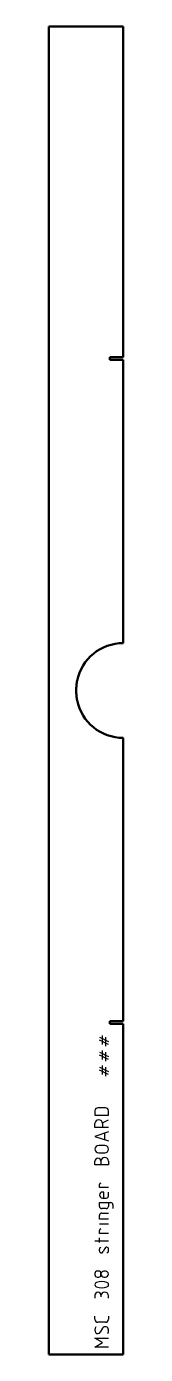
# Model space of a CAD drawing. Header units: millimetres. Extents: x 0 to 55, y 0 to 980.
import ezdxf

# ---------------------------------------------------------------- set-up
doc = ezdxf.new("R2010")
doc.units = ezdxf.units.MM
doc.layers.add('IV_MARK_SURFACE', color=2, linetype='Continuous', lineweight=25)
doc.layers.add('IV_OUTER_PROFILE', color=7, linetype='Continuous', lineweight=50)

msp = doc.modelspace()

# ---------------------------------------------------------------- linework, layer by layer
at = {"layer": 'IV_MARK_SURFACE'}
for p, q in [((39.81, 233.16), (39.81, 235.39)), ((37.59, 234.27), (39.81, 233.16)), ((39.81, 230.94), (37.59, 232.05)), ((39.81, 233.16), (42.04, 232.05)), ((39.81, 230.94), (39.81, 233.16)), ((42.04, 229.83), (39.81, 230.94)), ((39.81, 228.72), (39.81, 230.94)), ((42.04, 234.27), (42.04, 232.05)), ((42.04, 232.05), (42.04, 229.83)), ((42.04, 232.05), (44.26, 230.94)), ((44.26, 228.72), (42.04, 229.83)), ((42.04, 229.83), (42.04, 227.61)), ((37.59, 223.16), (39.81, 222.05)), ((39.81, 219.83), (37.59, 220.94)), ((39.81, 222.05), (39.81, 224.27)), ((39.81, 222.05), (42.04, 220.94)), ((39.81, 219.83), (39.81, 222.05)), ((42.04, 218.72), (39.81, 219.83)), ((39.81, 217.61), (39.81, 219.83)), ((42.04, 223.16), (42.04, 220.94)), ((42.04, 220.94), (42.04, 218.72)), ((42.04, 220.94), (44.26, 219.83)), ((44.26, 217.61), (42.04, 218.72)), ((42.04, 218.72), (42.04, 216.5)), ((37.59, 212.05), (39.81, 210.94)), ((39.81, 208.72), (37.59, 209.83)), ((39.81, 210.94), (39.81, 213.16)), ((39.81, 210.94), (42.04, 209.83)), ((39.81, 208.72), (39.81, 210.94)), ((42.04, 207.61), (39.81, 208.72)), ((39.81, 206.5), (39.81, 208.72)), ((42.04, 212.05), (42.04, 209.83)), ((42.04, 209.83), (42.04, 207.61)), ((42.04, 209.83), (44.26, 208.72)), ((44.26, 206.5), (42.04, 207.61)), ((42.04, 207.61), (42.04, 205.39)), ((34.26, 179.83), (34.26, 176.5)), ((34.26, 176.5), (44.26, 176.5)), ((42.04, 182.05), (36.48, 182.05)), ((44.26, 176.5), (44.26, 179.83)), ((34.26, 167.61), (34.26, 170.39)), ((39.81, 167.61), (34.26, 167.61)), ((39.81, 170.94), (44.26, 173.16)), ((39.81, 170.39), (39.81, 167.61)), ((44.26, 167.61), (39.81, 167.61)), ((44.26, 164.27), (34.26, 160.94)), ((34.26, 160.94), (44.26, 157.61)), ((41.48, 158.72), (41.48, 163.16)), ((41.48, 154.27), (37.04, 154.27)), ((37.04, 148.72), (41.48, 148.72)), ((34.26, 139.83), (34.26, 142.61)), ((38.7, 139.83), (34.26, 139.83)), ((38.7, 142.61), (38.7, 139.83)), ((44.26, 139.83), (38.7, 139.83)), ((44.26, 142.61), (44.26, 139.83)), ((37.59, 123.16), (37.59, 125.39)), ((44.26, 123.16), (37.59, 123.16)), ((40.92, 119.83), (39.81, 119.83)), ((40.92, 115.39), (40.92, 119.83)), ((44.26, 117.05), (44.26, 119.83)), ((37.59, 112.05), (44.26, 112.05)), ((37.59, 109.27), (37.59, 112.05)), ((39.81, 115.39), (40.92, 115.39)), ((40.92, 115.39), (42.59, 115.39)), ((44.26, 112.05), (44.26, 109.27)), ((44.26, 112.05), (45.92, 112.05)), ((47.59, 110.39), (47.59, 107.61)), ((37.59, 99.83), (37.59, 102.61)), ((44.26, 99.83), (37.59, 99.83)), ((42.59, 107.61), (39.26, 107.61)), ((39.26, 104.27), (44.26, 104.27)), ((44.26, 96.22), (37.59, 96.22)), ((37.59, 89.27), (37.59, 91.5)), ((44.26, 89.27), (37.59, 89.27)), ((37.59, 83.72), (34.26, 83.72)), ((37.59, 83.72), (37.59, 85.94)), ((44.26, 83.72), (37.59, 83.72)), ((37.59, 82.61), (37.59, 83.72)), ((43.15, 79.27), (42.59, 79.27)), ((37.59, 76.5), (37.59, 77.61)), ((39.26, 74.83), (38.7, 74.83)), ((41.48, 78.16), (40.37, 75.94)), ((44.26, 76.5), (44.26, 77.61)), ((34.26, 59.83), (34.26, 58.72)), ((37.04, 61.5), (35.92, 61.5)), ((38.7, 59.27), (38.7, 59.83)), ((38.7, 58.72), (38.7, 59.27)), ((42.04, 61.5), (40.92, 61.5)), ((35.92, 57.05), (37.04, 57.05)), ((40.92, 57.05), (42.04, 57.05)), ((34.26, 43.72), (34.26, 41.5)), ((38.7, 43.16), (38.7, 42.61)), ((44.26, 41.5), (44.26, 43.16)), ((34.26, 25.94), (34.26, 28.16)), ((42.04, 23.72), (36.48, 23.72)), ((44.26, 28.16), (44.26, 25.94)), ((39.81, 8.72), (34.26, 12.05)), ((34.26, 12.05), (44.26, 12.05)), ((39.81, 19.27), (38.15, 16.5)), ((34.26, 5.39), (39.81, 8.72)), ((44.26, 5.39), (34.26, 5.39))]:
    msp.add_line(p, q, dxfattribs=at)
for centre, radius, start, end in [((36.48, 179.83), 2.22, 90, 180), ((42.04, 179.83), 2.22, 0, 90), ((37.04, 170.39), 2.78, 0, 180), ((37.04, 151.5), 2.78, 90, 270), ((41.48, 151.5), 2.78, 270, 90), ((36.48, 142.61), 2.22, 360, 180), ((41.48, 142.61), 2.78, 360, 180), ((38.7, 125.39), 1.11, 90, 180), ((39.81, 117.61), 2.22, 90, 270), ((39.26, 109.27), 1.67, 180, 270), ((42.59, 117.05), 1.67, 270, 0), ((42.59, 109.27), 1.67, 270, 0), ((45.92, 110.39), 1.67, 0, 90), ((39.26, 102.61), 1.67, 90, 180), ((38.7, 91.5), 1.11, 90, 180), ((39.41, 77.6), 1.82, 112.99424, 179.62562), ((43.34, 77.42), 2, 111.86006, 158.13994), ((42.43, 77.6), 1.82, 0.37438, 67.00576), ((39.41, 76.51), 1.82, 180.37438, 247.00576), ((38.51, 76.69), 2, 291.86006, 338.13994), ((42.43, 76.51), 1.82, 292.99424, 359.62562), ((35.92, 59.83), 1.67, 90, 180), ((37.04, 59.83), 1.67, 0, 90), ((40.92, 59.27), 2.22, 90, 180), ((40.92, 59.27), 2.22, 180, 270), ((42.04, 59.27), 2.22, 270, 90), ((36.06, 51.5), 1.8, 112.4119, 247.5881), ((35.92, 58.72), 1.67, 180, 270), ((39.26, 39.72), 13.99, 73.86614, 106.13386), ((39.26, 63.27), 13.99, 253.86614, 286.13386), ((37.04, 58.72), 1.67, 270, 0), ((42.44, 51.5), 1.81, 293.03732, 66.96268), ((36.48, 43.72), 2.22, 360, 180), ((41.48, 43.16), 2.78, 360, 180), ((38.94, 18.16), 4.69, 151.71531, 208.28469), ((36.48, 25.94), 2.22, 180, 270), ((41.87, 18.07), 2.39, 2.36847, 149.55905), ((42.04, 25.94), 2.22, 270, 0), ((36.25, 17.63), 2.21, 229.62628, 329.29837), ((40.59, 17.45), 3.74, 326.41745, 10.96269)]:
    msp.add_arc(centre, radius, start, end, dxfattribs=at)
at = {"layer": 'IV_OUTER_PROFILE'}
for p, q in [((55.2, 980), (0, 980)), ((0, 980), (0, 0)), ((55.2, 980), (55.2, 736.05)), ((45.2, 736.05), (55.2, 736.05)), ((45.2, 733.95), (45.2, 736.05)), ((55.2, 733.95), (45.2, 733.95)), ((55.2, 733.95), (55.2, 525)), ((55.2, 455), (55.2, 246.05)), ((45.2, 246.05), (55.2, 246.05)), ((45.2, 243.95), (45.2, 246.05)), ((55.2, 243.95), (45.2, 243.95)), ((55.2, 243.95), (55.2, 0)), ((55.2, 0), (0, 0))]:
    msp.add_line(p, q, dxfattribs=at)
for centre, radius, start, end in [((55.2, 490), 35, 90, 168.11736), ((66.98, 489.95), 46.6, 177.95999, 179.28716), ((64.47, 489.99), 44.1, 179.30075, 180.68489), ((65.73, 489.98), 45.36, 176.54555, 177.9403), ((66.85, 489.9), 46.47, 175.15068, 176.53316), ((66.87, 489.9), 46.5, 173.75452, 175.14947), ((65.85, 490.02), 45.47, 172.33234, 173.76418), ((63.89, 490.3), 43.49, 170.85898, 172.35316), ((64.26, 489.99), 43.88, 180.68396, 182.0876), ((67.22, 490.08), 46.85, 182.07309, 183.42225), ((65.75, 490.02), 45.38, 183.44711, 184.86292), ((66.71, 490.09), 46.34, 184.85399, 186.25365), ((66.6, 490.08), 46.22, 186.25574, 187.66422), ((65.45, 489.94), 45.07, 187.67723, 189.11905), ((55.2, 490), 35, 191.88264, 270)]:
    msp.add_arc(centre, radius, start, end, dxfattribs=at)

doc.saveas('drawing.dxf')
